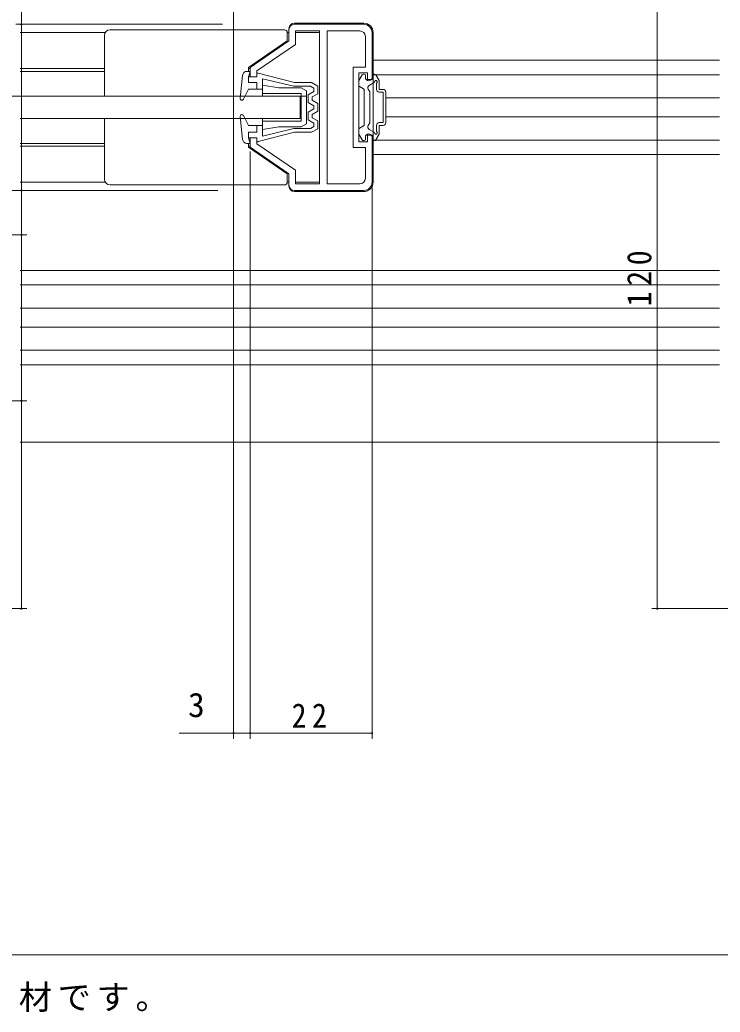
# Model space of a CAD drawing. Units: millimetres, scale not verified. Extents: x -497 to 493, y -796 to 797.
# Drawn here: x 136.2 to 262.6, y -1.6 to 177.5 of the extents above; entities that cross this region are included whole.
import ezdxf
from ezdxf.enums import TextEntityAlignment as Align

# ---------------------------------------------------------------- set-up
doc = ezdxf.new("R2010")
doc.units = ezdxf.units.MM
doc.header["$LTSCALE"] = 4
doc.layers.add('0-1_USER1', color=7, linetype='Continuous')
for name, color, linetype, lineweight in [('0-3_YKK_D', 6, 'Continuous', 18), ('0-4_YKK_11', 7, 'Continuous', 18), ('0-5_YKK_12', 2, 'Continuous', 18), ('0-8_YKK_13', 4, 'Continuous', 18)]:
    doc.layers.add(name, color=color, linetype=linetype, lineweight=lineweight)
doc.styles.add('ＭＳ ゴシック', font='')
doc.styles.get('ＭＳ ゴシック').set_extended_font_data('MS Gothic')

msp = doc.modelspace()

# ---------------------------------------------------------------- linework, layer by layer
at = {"layer": '0-3_YKK_D'}
for p, q in [((251.25, 71.214), (251.25, 191.214)), ((136.45, 176.714), (136.45, 186.214)), ((174.75, 185.214), (174.75, 47.714)), ((151.75, 176.714), (135.45, 176.714)), ((172.75, 176.714), (135.45, 176.714)), ((136.45, 176.714), (136.45, 146.714)), ((177.751, 153.751), (177.751, 47.714)), ((199.75, 147.214), (199.75, 47.714)), ((94.75, 146.714), (137.45, 146.714)), ((171.918, 146.714), (135.45, 146.714)), ((136.45, 146.714), (136.45, 138.714)), ((94.75, 138.714), (137.45, 138.714)), ((97.25, 138.714), (137.45, 138.714)), ((136.45, 138.714), (136.45, 108.714)), ((97.25, 108.714), (137.45, 108.714)), ((97.25, 108.714), (137.45, 108.714)), ((136.45, 108.714), (136.45, 71.214)), ((177.75, 105.714), (177.75, 47.714)), ((97.25, 71.214), (137.45, 71.214)), ((302.25, 71.214), (250.25, 71.214)), ((177.75, 48.714), (179.45, 48.714)), ((199.75, 48.714), (177.751, 48.714)), ((-33.25, 8.714), (302.75, 8.714))]:
    msp.add_line(p, q, dxfattribs=at)
msp.add_lwpolyline([(177.75, 48.714), (174.75, 48.714), (164.95, 48.714)], dxfattribs=at)
for centre, start, end in [((136.45, 176.714), 90, 270), ((136.45, 176.714), 90, 270), ((136.45, 176.714), 270, 90), ((136.45, 176.714), 270, 90), ((136.45, 146.714), 90, 270), ((136.45, 146.714), 90, 270), ((136.45, 146.714), 270, 90), ((136.45, 146.714), 270, 90), ((136.45, 138.714), 90, 270), ((136.45, 138.714), 90, 270), ((136.45, 138.714), 270, 90), ((136.45, 138.714), 270, 90), ((136.45, 108.714), 90, 270), ((136.45, 108.714), 90, 270), ((136.45, 108.714), 270, 90), ((136.45, 108.714), 270, 90), ((136.45, 71.214), 90, 270), ((136.45, 71.214), 270, 90), ((251.25, 71.214), 90, 270), ((251.25, 71.214), 270, 90), ((174.75, 48.714), 0, 180), ((174.75, 48.714), 180, 0), ((177.75, 48.714), 0, 180), ((177.75, 48.714), 180, 0), ((177.751, 48.714), 0, 180), ((177.751, 48.714), 180, 0), ((199.75, 48.714), 0, 180), ((199.75, 48.714), 180, 0)]:
    msp.add_arc(centre, 0.106, start, end, dxfattribs=at)
at = {"layer": '0-4_YKK_11', "lineweight": 9}
for p, q in [((184.75, 173.714), (184.75, 175.714)), ((185.75, 176.714), (198.25, 176.714)), ((185.95, 175.514), (185.95, 173.081)), ((190.25, 175.514), (185.95, 175.514)), ((190.25, 147.914), (190.25, 175.514)), ((191.65, 147.914), (191.65, 175.514)), ((191.65, 175.514), (197.55, 175.514)), ((191.65, 147.914), (191.65, 175.514)), ((198.55, 174.514), (198.55, 168.964)), ((199.75, 175.214), (199.75, 166.714)), ((177.75, 168.914), (184.75, 173.714)), ((185.95, 173.081), (178.95, 168.281)), ((177.75, 167.214), (177.75, 168.914)), ((196.35, 168.964), (196.35, 154.464)), ((198.55, 168.964), (196.35, 168.964)), ((178.95, 167.214), (177.75, 167.214)), ((178.95, 168.281), (178.95, 167.214)), ((197.35, 167.964), (197.35, 155.464)), ((198.95, 167.964), (197.35, 167.964)), ((198.95, 166.714), (198.95, 167.964)), ((199.75, 166.714), (198.95, 166.714)), ((177.75, 156.214), (178.95, 156.214)), ((177.75, 154.514), (177.75, 156.214)), ((178.95, 156.214), (178.95, 155.146)), ((198.95, 156.714), (199.75, 156.714)), ((198.95, 155.464), (198.95, 156.714)), ((199.75, 156.714), (199.75, 148.214)), ((184.75, 149.714), (177.75, 154.514)), ((178.95, 155.146), (185.95, 150.346)), ((196.35, 154.464), (198.55, 154.464)), ((197.35, 155.464), (198.95, 155.464)), ((198.55, 154.464), (198.55, 148.914)), ((184.75, 147.714), (184.75, 149.714)), ((185.95, 150.346), (185.95, 147.914)), ((185.95, 147.914), (190.25, 147.914)), ((197.55, 147.914), (191.65, 147.914)), ((198.25, 146.714), (185.75, 146.714))]:
    msp.add_line(p, q, dxfattribs=at)
for centre, radius, start, end in [((185.75, 175.714), 1, 89.99998, 179.99996), ((198.25, 175.214), 1.5, 0.00001, 89.99999), ((197.55, 174.514), 1, 0.00001, 89.99999), ((197.55, 148.914), 1, 270.00001, 359.99999), ((185.75, 147.714), 1, 180.00001, 269.99999), ((198.25, 148.214), 1.5, 270.00001, 359.99999)]:
    msp.add_arc(centre, radius, start, end, dxfattribs=at)
at = {"layer": '0-5_YKK_12'}
for p, q in [((151.584, 175.214), (136.25, 175.214)), ((184.45, 175.214), (184.75, 175.214)), ((185.95, 175.214), (190.25, 175.214)), ((199.95, 170.214), (262.5, 170.214)), ((151.45, 168.714), (136.25, 168.714)), ((177.45, 168.714), (177.75, 168.714)), ((151.45, 168.214), (136.25, 168.214)), ((177.45, 168.214), (177.75, 168.214)), ((199.95, 167.614), (262.5, 167.614)), ((202.25, 163.414), (262.5, 163.414)), ((202.25, 160.014), (262.5, 160.014)), ((151.45, 155.214), (136.25, 155.214)), ((151.45, 154.714), (136.25, 154.714)), ((177.45, 155.214), (177.75, 155.214)), ((177.45, 154.714), (177.75, 154.714)), ((199.95, 155.814), (262.5, 155.814)), ((199.95, 153.214), (262.5, 153.214)), ((151.584, 148.214), (136.25, 148.214)), ((184.45, 148.214), (184.75, 148.214)), ((185.95, 148.214), (190.25, 148.214)), ((136.25, 132.247), (262.5, 132.247)), ((136.25, 129.647), (262.5, 129.647)), ((136.25, 125.447), (262.5, 125.447)), ((136.25, 122.047), (262.5, 122.047)), ((136.25, 117.847), (262.5, 117.847)), ((136.25, 115.247), (262.5, 115.247)), ((136.25, 101.247), (262.5, 101.247))]:
    msp.add_line(p, q, dxfattribs=at)
at = {"layer": '0-8_YKK_13'}
for p, q in [((152.45, 175.714), (183.95, 175.714)), ((184.75, 175.414), (184.75, 175.914)), ((185.75, 176.914), (198.25, 176.914)), ((151.45, 174.714), (151.45, 163.714)), ((184.45, 173.716), (184.45, 175.214)), ((199.95, 175.214), (199.95, 148.214)), ((177.45, 168.916), (184.45, 173.716)), ((177.45, 168.214), (177.45, 168.916)), ((175.952, 163.344), (176.376, 167.495)), ((177.172, 168.214), (177.75, 168.214)), ((177.45, 167.214), (177.75, 168.214)), ((179.2, 167.907), (185.75, 166.214)), ((179.95, 166.889), (185.626, 165.514)), ((179.95, 166.889), (179.95, 165.014)), ((197.39, 166.583), (197.956, 167.564)), ((198.216, 167.714), (198.35, 167.714)), ((198.55, 167.114), (198.55, 167.514)), ((199.75, 167.114), (199.75, 167.514)), ((200.184, 167.714), (199.95, 167.714)), ((201.01, 166.583), (200.444, 167.564)), ((176.517, 163.178), (177.45, 165.014)), ((178.95, 166.214), (177.45, 166.214)), ((179.95, 165.014), (177.45, 165.014)), ((178.95, 166.165), (178.901, 166.214)), ((178.95, 166.214), (178.95, 165.014)), ((179.95, 165.714), (179.95, 163.714)), ((179.95, 165.714), (182.95, 165.214)), ((182.95, 165.214), (186.95, 165.214)), ((188.654, 165.514), (185.626, 165.514)), ((188.845, 166.214), (185.75, 166.214)), ((186.95, 165.214), (187.95, 164.714)), ((189.25, 165.163), (188.654, 165.514)), ((188.845, 166.214), (189.95, 165.564)), ((189.25, 164.568), (189.25, 165.163)), ((189.95, 164.164), (189.95, 165.564)), ((197.35, 165.714), (197.35, 166.433)), ((197.5, 165.454), (198.2, 165.05)), ((199.35, 164.514), (199.065, 165.007)), ((199.248, 165.69), (200.21, 166.245)), ((200.55, 166.085), (200.55, 164.964)), ((201.05, 166.433), (201.05, 164.964)), ((201.05, 164.964), (201.75, 164.964)), ((186.75, 163.714), (123.1, 163.714)), ((176.141, 163.034), (175.97, 163.205)), ((179.95, 164.214), (186.95, 164.214)), ((179.95, 163.714), (186.95, 163.714)), ((186.75, 159.714), (186.75, 163.714)), ((186.95, 164.214), (186.95, 159.714)), ((186.95, 159.214), (186.95, 163.714)), ((187.95, 163.714), (186.95, 163.714)), ((187.95, 164.714), (187.95, 159.714)), ((187.95, 158.714), (187.95, 163.714)), ((188.25, 163.99), (189.25, 164.568)), ((188.25, 162.587), (188.25, 163.99)), ((188.95, 163.586), (189.95, 164.164)), ((188.95, 162.991), (188.95, 163.586)), ((198.35, 158.637), (198.35, 164.79)), ((199.35, 164.514), (199.35, 158.914)), ((201.05, 164.464), (201.75, 164.464)), ((201.75, 164.464), (201.75, 158.964)), ((202.25, 164.464), (202.25, 158.964)), ((188.25, 162.587), (189.25, 162.009)), ((188.25, 160.84), (189.25, 161.418)), ((189.95, 162.414), (188.95, 162.991)), ((189.25, 161.418), (189.25, 162.009)), ((189.95, 161.014), (189.95, 162.414)), ((186.75, 159.714), (136.25, 159.714)), ((151.45, 148.714), (151.45, 159.714)), ((175.952, 160.083), (176.376, 155.932)), ((176.517, 160.249), (177.45, 158.414)), ((188.25, 159.437), (188.25, 160.84)), ((189.95, 161.014), (188.95, 160.436)), ((188.95, 159.841), (188.95, 160.436)), ((188.95, 159.841), (189.95, 159.264)), ((178.95, 157.214), (178.95, 158.414)), ((179.95, 159.214), (186.95, 159.214)), ((179.95, 157.714), (182.95, 158.214)), ((179.95, 156.538), (185.626, 157.914)), ((182.95, 158.214), (186.95, 158.214)), ((188.654, 157.914), (185.615, 157.914)), ((186.95, 158.214), (187.95, 158.714)), ((188.25, 159.437), (189.25, 158.859)), ((189.25, 158.264), (188.654, 157.914)), ((188.845, 157.214), (189.95, 157.864)), ((189.25, 158.264), (189.25, 158.859)), ((189.95, 157.864), (189.95, 159.264)), ((197.35, 157.713), (197.35, 156.994)), ((197.5, 157.973), (198.2, 158.377)), ((199.35, 158.914), (199.065, 158.421)), ((199.248, 157.738), (200.21, 157.183)), ((200.55, 158.464), (200.55, 157.343)), ((201.05, 158.964), (201.75, 158.964)), ((201.05, 158.464), (201.05, 156.994)), ((201.05, 158.464), (201.75, 158.464)), ((177.45, 156.214), (177.45, 157.214)), ((178.95, 157.214), (177.45, 157.214)), ((177.45, 156.214), (177.75, 155.214)), ((178.95, 156.214), (177.45, 156.214)), ((178.95, 155.714), (178.95, 156.214)), ((179.2, 155.52), (185.75, 157.214)), ((188.845, 157.214), (185.75, 157.214)), ((197.39, 156.844), (197.956, 155.864)), ((198.55, 156.314), (198.55, 155.914)), ((199.75, 156.314), (199.75, 155.914)), ((201.01, 156.844), (200.444, 155.864)), ((177.172, 155.214), (177.75, 155.214)), ((177.45, 155.214), (177.45, 154.511)), ((177.45, 154.511), (184.45, 149.711)), ((198.216, 155.714), (198.35, 155.714)), ((200.184, 155.714), (199.95, 155.714)), ((184.45, 149.711), (184.45, 148.214)), ((152.45, 147.714), (183.95, 147.714)), ((184.75, 147.514), (184.75, 148.014)), ((198.25, 146.514), (185.75, 146.514))]:
    msp.add_line(p, q, dxfattribs=at)
for points in [[(178.95, 167.714), (178.95, 167.214), (177.45, 167.214), (177.45, 166.214)], [(179.95, 157.714), (179.95, 159.714), (186.95, 159.714)], [(179.95, 156.538), (179.95, 158.414), (177.45, 158.414)]]:
    msp.add_lwpolyline(points, dxfattribs=at)
for centre, radius, start, end in [((152.45, 174.714), 1, 90, 180), ((183.95, 175.214), 0.5, 0, 90), ((185.75, 175.914), 1, 90, 180), ((198.25, 175.214), 1.7, 0, 90), ((177.172, 167.414), 0.8, 90, 174.15552), ((179.15, 167.714), 0.2, 69.91769, 180), ((198.216, 167.414), 0.3, 90, 150), ((198.35, 167.514), 0.2, 0, 90), ((199.15, 167.114), 0.6, 180, 0), ((199.95, 167.514), 0.2, 90, 180), ((200.184, 167.414), 0.3, 30, 90), ((197.65, 166.433), 0.3, 150, 180), ((197.65, 165.714), 0.3, 180, 240), ((198.05, 164.79), 0.3, 0, 60), ((199.498, 165.257), 0.5, 120, 210), ((200.45, 166.314), 0.25, 293.57818, 196.04532), ((201.05, 164.964), 0.5, 180, 270), ((200.75, 166.433), 0.3, 0, 30), ((201.75, 164.464), 0.5, 0, 90), ((176.25, 163.314), 0.3, 174.15552, 333.07167), ((176.25, 160.114), 0.3, 26.92833, 185.84448), ((197.65, 157.713), 0.3, 120, 180), ((198.05, 158.637), 0.3, 300, 0), ((199.498, 158.171), 0.5, 150, 240), ((201.05, 158.464), 0.5, 90, 180), ((201.75, 158.964), 0.5, 270, 0), ((177.172, 156.014), 0.8, 185.84448, 270), ((197.65, 156.994), 0.3, 180, 210), ((198.35, 155.914), 0.2, 270, 0), ((199.15, 156.314), 0.6, 0, 180), ((199.95, 155.914), 0.2, 180, 270), ((200.45, 157.114), 0.25, 163.95468, 66.42182), ((200.75, 156.994), 0.3, 330, 0), ((179.15, 155.714), 0.2, 180, 290.08231), ((198.216, 156.014), 0.3, 210, 270), ((200.184, 156.014), 0.3, 270, 330), ((152.45, 148.714), 1, 180, 270), ((183.95, 148.214), 0.5, 270, 0), ((185.75, 147.514), 1, 180, 270), ((198.25, 148.214), 1.7, 270, 0)]:
    msp.add_arc(centre, radius, start, end, dxfattribs=at)

# ---------------------------------------------------------------- texts
at = {"layer": '0-1_USER1', "insert": (-32.505, -1.643), "char_height": 4.399, "attachment_point": 7, "style": 'ＭＳ ゴシック'}
msp.add_mtext('\\T1.17;※たて枠・中方立・半たて枠はオプションの専用造作材です。', dxfattribs=at)
at = {"layer": '0-3_YKK_D', "color": 7, "style": 'ＭＳ ゴシック'}
msp.add_text('3', height=4.399, dxfattribs=at).set_placement((166.55, 50.314), align=Align.BOTTOM_LEFT)
at = {"layer": '0-3_YKK_D', "color": 7, "insert": (250.25, 125.774), "char_height": 4.399, "attachment_point": 7, "rotation": 90, "style": 'ＭＳ ゴシック'}
msp.add_mtext('\\T1.38;\\W0.9;120', dxfattribs=at)
at = {"layer": '0-3_YKK_D', "color": 7, "insert": (185.23, 49.714), "char_height": 4.399, "attachment_point": 7, "style": 'ＭＳ ゴシック'}
msp.add_mtext('\\T1.37;\\W0.9;22', dxfattribs=at)

doc.saveas('drawing.dxf')
